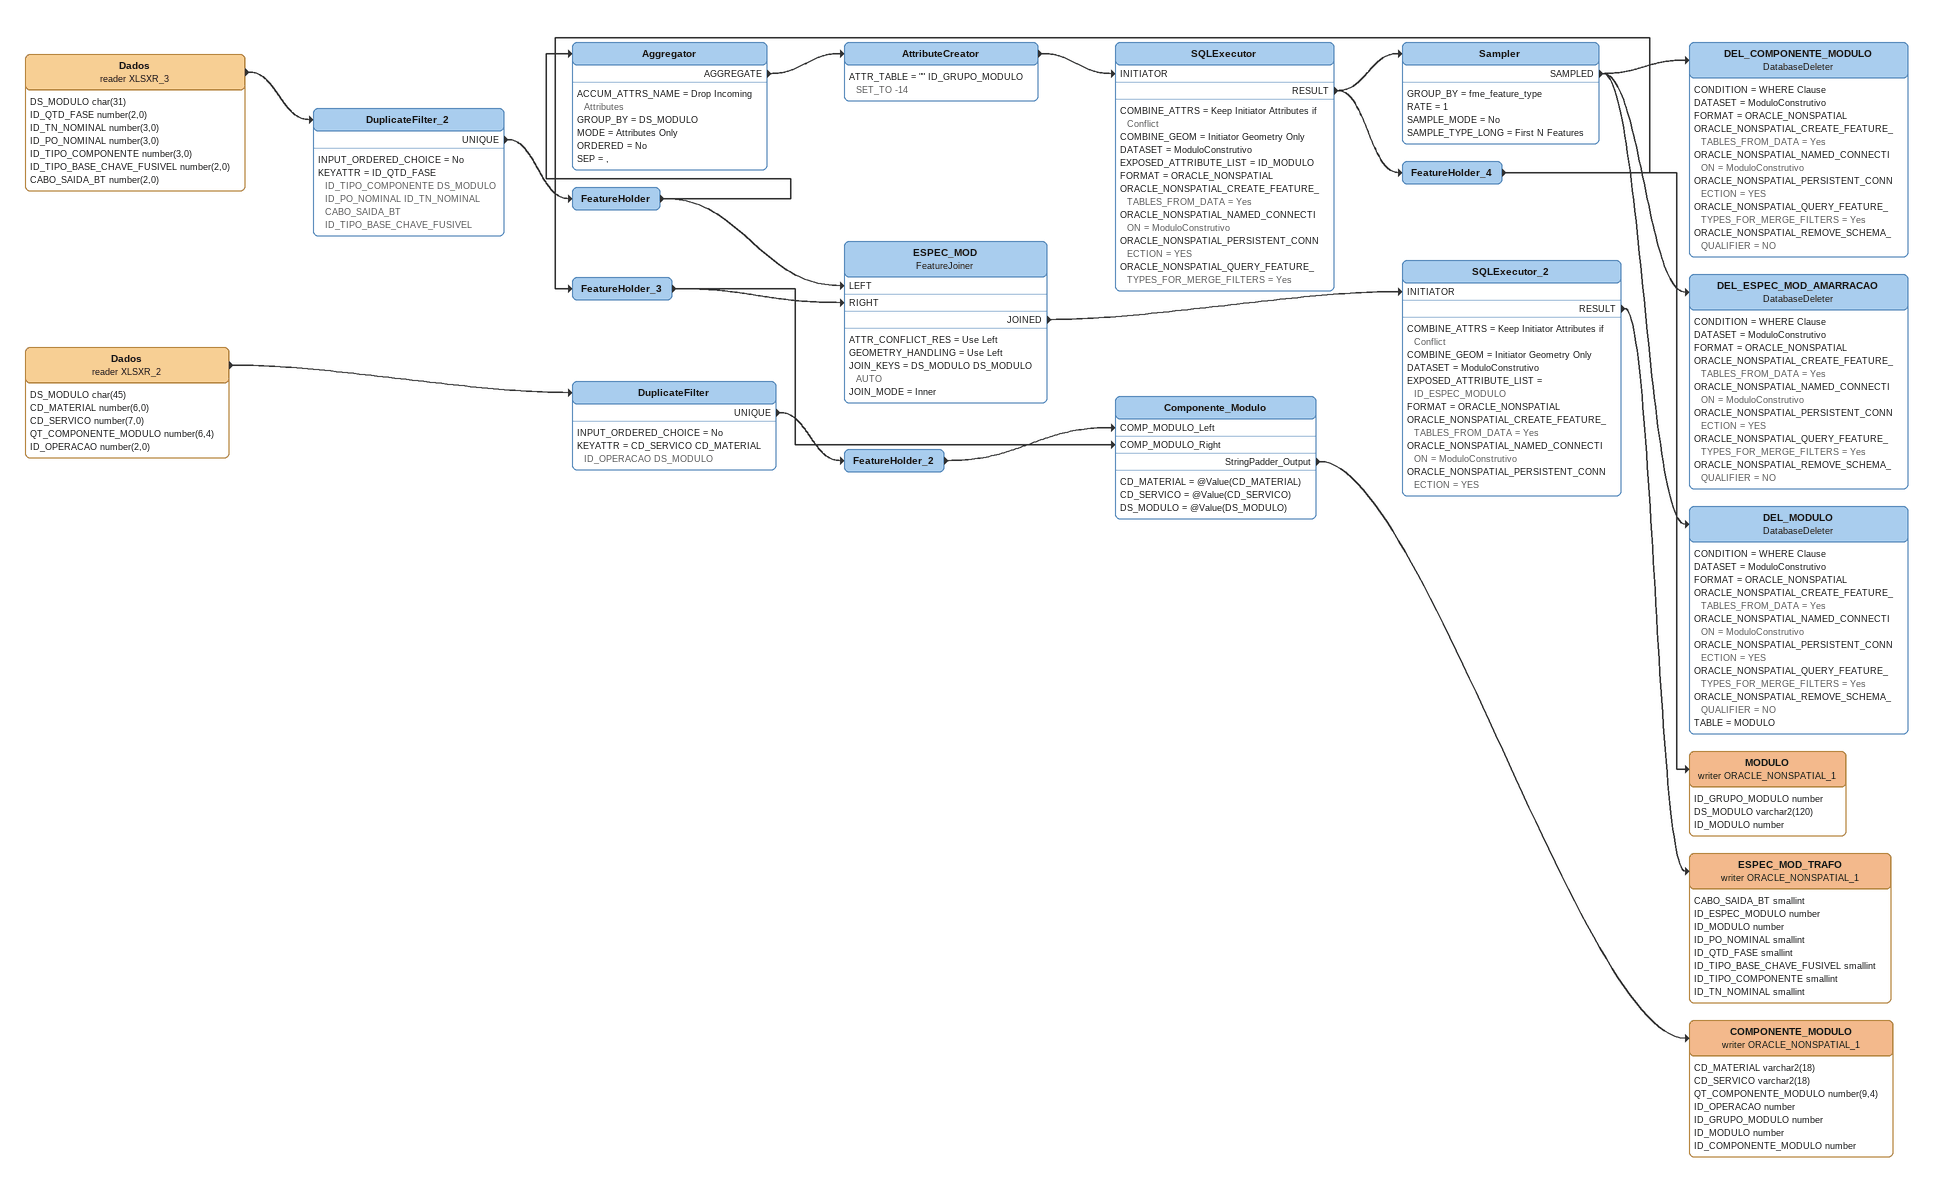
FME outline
Dados (reader XLSXR_3)
    attributes: DS_MODULO char(31), ID_QTD_FASE number(2,0), ID_TN_NOMINAL number(3,0), ID_PO_NOMINAL number(3,0), ID_TIPO_COMPONENTE number(3,0), ID_TIPO_BASE_CHAVE_FUSIVEL number(2,0), CABO_SAIDA_BT number(2,0)
    -> DuplicateFilter_2
DuplicateFilter_2
    INPUT_ORDERED_CHOICE = No
    KEYATTR = ID_QTD_FASE ID_TIPO_COMPONENTE DS_MODULO ID_PO_NOMINAL ID_TN_NOMINAL CABO_SAIDA_BT ID_TIPO_BASE_CHAVE_FUSIVEL
    UNIQUE -> FeatureHolder
FeatureHolder
    -> Aggregator
    -> ESPEC_MOD [LEFT]
Aggregator
    ACCUM_ATTRS_NAME = Drop Incoming Attributes
    GROUP_BY = DS_MODULO
    MODE = Attributes Only
    ORDERED = No
    SEP = ,
    AGGREGATE -> AttributeCreator
AttributeCreator
    ATTR_TABLE = "" ID_GRUPO_MODULO SET_TO -14
    -> SQLExecutor [INITIATOR]
SQLExecutor
    COMBINE_ATTRS = Keep Initiator Attributes if Conflict
    COMBINE_GEOM = Initiator Geometry Only
    DATASET = ModuloConstrutivo
    EXPOSED_ATTRIBUTE_LIST = ID_MODULO
    FORMAT = ORACLE_NONSPATIAL
    ORACLE_NONSPATIAL_CREATE_FEATURE_TABLES_FROM_DATA = Yes
    ORACLE_NONSPATIAL_NAMED_CONNECTION = ModuloConstrutivo
    ORACLE_NONSPATIAL_PERSISTENT_CONNECTION = YES
    ORACLE_NONSPATIAL_QUERY_FEATURE_TYPES_FOR_MERGE_FILTERS = Yes
    RESULT -> Sampler
    RESULT -> FeatureHolder_4
Sampler
    GROUP_BY = fme_feature_type
    RATE = 1
    SAMPLE_MODE = No
    SAMPLE_TYPE_LONG = First N Features
    SAMPLED -> DEL_COMPONENTE_MODULO
    SAMPLED -> DEL_ESPEC_MOD_AMARRACAO
    SAMPLED -> DEL_MODULO
DEL_COMPONENTE_MODULO: DatabaseDeleter
    CONDITION = WHERE Clause
    DATASET = ModuloConstrutivo
    FORMAT = ORACLE_NONSPATIAL
    ORACLE_NONSPATIAL_CREATE_FEATURE_TABLES_FROM_DATA = Yes
    ORACLE_NONSPATIAL_NAMED_CONNECTION = ModuloConstrutivo
    ORACLE_NONSPATIAL_PERSISTENT_CONNECTION = YES
    ORACLE_NONSPATIAL_QUERY_FEATURE_TYPES_FOR_MERGE_FILTERS = Yes
    ORACLE_NONSPATIAL_REMOVE_SCHEMA_QUALIFIER = NO
DEL_ESPEC_MOD_AMARRACAO: DatabaseDeleter
    CONDITION = WHERE Clause
    DATASET = ModuloConstrutivo
    FORMAT = ORACLE_NONSPATIAL
    ORACLE_NONSPATIAL_CREATE_FEATURE_TABLES_FROM_DATA = Yes
    ORACLE_NONSPATIAL_NAMED_CONNECTION = ModuloConstrutivo
    ORACLE_NONSPATIAL_PERSISTENT_CONNECTION = YES
    ORACLE_NONSPATIAL_QUERY_FEATURE_TYPES_FOR_MERGE_FILTERS = Yes
    ORACLE_NONSPATIAL_REMOVE_SCHEMA_QUALIFIER = NO
DEL_MODULO: DatabaseDeleter
    CONDITION = WHERE Clause
    DATASET = ModuloConstrutivo
    FORMAT = ORACLE_NONSPATIAL
    ORACLE_NONSPATIAL_CREATE_FEATURE_TABLES_FROM_DATA = Yes
    ORACLE_NONSPATIAL_NAMED_CONNECTION = ModuloConstrutivo
    ORACLE_NONSPATIAL_PERSISTENT_CONNECTION = YES
    ORACLE_NONSPATIAL_QUERY_FEATURE_TYPES_FOR_MERGE_FILTERS = Yes
    ORACLE_NONSPATIAL_REMOVE_SCHEMA_QUALIFIER = NO
    TABLE = MODULO
FeatureHolder_4
    -> MODULO (writer ORACLE_NONSPATIAL_1)
    -> FeatureHolder_3
MODULO (writer ORACLE_NONSPATIAL_1)
    attributes: ID_GRUPO_MODULO number, DS_MODULO varchar2(120), ID_MODULO number
FeatureHolder_3
    -> Componente_Modulo [COMP_MODULO_Right]
    -> ESPEC_MOD [RIGHT]
ESPEC_MOD: FeatureJoiner
    ATTR_CONFLICT_RES = Use Left
    GEOMETRY_HANDLING = Use Left
    JOIN_KEYS = DS_MODULO DS_MODULO AUTO
    JOIN_MODE = Inner
    JOINED -> SQLExecutor_2 [INITIATOR]
SQLExecutor_2
    COMBINE_ATTRS = Keep Initiator Attributes if Conflict
    COMBINE_GEOM = Initiator Geometry Only
    DATASET = ModuloConstrutivo
    EXPOSED_ATTRIBUTE_LIST = ID_ESPEC_MODULO
    FORMAT = ORACLE_NONSPATIAL
    ORACLE_NONSPATIAL_CREATE_FEATURE_TABLES_FROM_DATA = Yes
    ORACLE_NONSPATIAL_NAMED_CONNECTION = ModuloConstrutivo
    ORACLE_NONSPATIAL_PERSISTENT_CONNECTION = YES
    RESULT -> ESPEC_MOD_TRAFO (writer ORACLE_NONSPATIAL_1)
ESPEC_MOD_TRAFO (writer ORACLE_NONSPATIAL_1)
    attributes: CABO_SAIDA_BT smallint, ID_ESPEC_MODULO number, ID_MODULO number, ID_PO_NOMINAL smallint, ID_QTD_FASE smallint, ID_TIPO_BASE_CHAVE_FUSIVEL smallint, ID_TIPO_COMPONENTE smallint, ID_TN_NOMINAL smallint
Dados (reader XLSXR_2)
    attributes: DS_MODULO char(45), CD_MATERIAL number(6,0), CD_SERVICO number(7,0), QT_COMPONENTE_MODULO number(6,4), ID_OPERACAO number(2,0)
    -> DuplicateFilter
DuplicateFilter
    INPUT_ORDERED_CHOICE = No
    KEYATTR = CD_SERVICO CD_MATERIAL ID_OPERACAO DS_MODULO
    UNIQUE -> FeatureHolder_2
FeatureHolder_2
    -> Componente_Modulo [COMP_MODULO_Left]
Componente_Modulo
    CD_MATERIAL = @Value(CD_MATERIAL)
    CD_SERVICO = @Value(CD_SERVICO)
    DS_MODULO = @Value(DS_MODULO)
    StringPadder_Output -> COMPONENTE_MODULO (writer ORACLE_NONSPATIAL_1)
COMPONENTE_MODULO (writer ORACLE_NONSPATIAL_1)
    attributes: CD_MATERIAL varchar2(18), CD_SERVICO varchar2(18), QT_COMPONENTE_MODULO number(9,4), ID_OPERACAO number, ID_GRUPO_MODULO number, ID_MODULO number, ID_COMPONENTE_MODULO number
